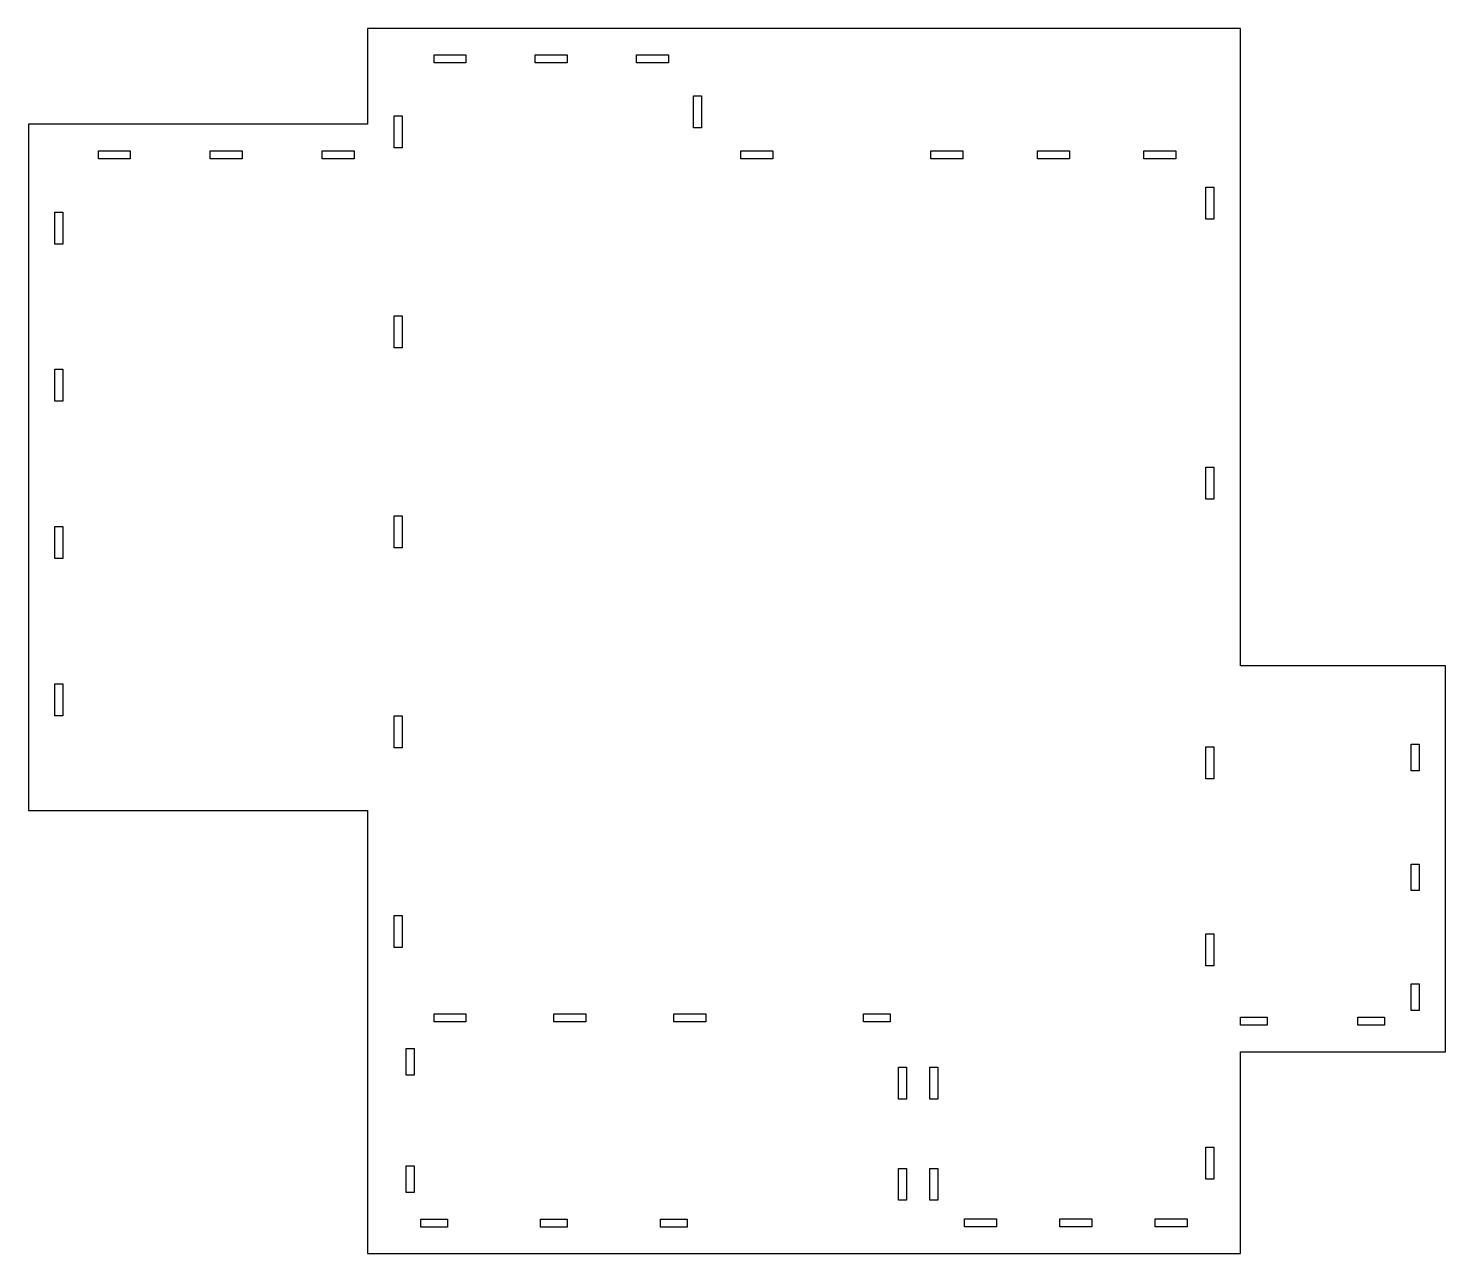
# Model space of a CAD drawing. Header units: millimetres. Extents: x 4373 to 4905, y 1513 to 1973.
import ezdxf

# ---------------------------------------------------------------- set-up
doc = ezdxf.new("R2010")
doc.units = ezdxf.units.MM

msp = doc.modelspace()

# ---------------------------------------------------------------- linework, layer by layer
at = {"color": 0, "extrusion": (0, -6.12323e-17, -1)}
for p, q in [((4499.96, 1972.8, -244.12), (4499.96, 1936.88, -244.12)), ((4827.68, 1972.8, -244.12), (4499.96, 1972.8, -244.12)), ((4827.68, 1733.62, -244.12), (4827.68, 1972.8, -244.12)), ((4524.96, 1959.92, -244.12), (4524.96, 1962.92, -244.12)), ((4524.96, 1962.92, -244.12), (4536.96, 1962.92, -244.12)), ((4536.96, 1959.92, -244.12), (4524.96, 1959.92, -244.12)), ((4536.96, 1962.92, -244.12), (4536.96, 1959.92, -244.12)), ((4562.96, 1959.92, -244.12), (4562.96, 1962.92, -244.12)), ((4562.96, 1962.92, -244.12), (4574.96, 1962.92, -244.12)), ((4574.96, 1959.92, -244.12), (4562.96, 1959.92, -244.12)), ((4574.96, 1962.92, -244.12), (4574.96, 1959.92, -244.12)), ((4600.96, 1959.92, -244.12), (4600.96, 1962.92, -244.12)), ((4600.96, 1962.92, -244.12), (4612.96, 1962.92, -244.12)), ((4612.96, 1959.92, -244.12), (4600.96, 1959.92, -244.12)), ((4612.96, 1962.92, -244.12), (4612.96, 1959.92, -244.12)), ((4622.39, 1935.42, -244.12), (4622.39, 1947.42, -244.12)), ((4622.39, 1947.42, -244.12), (4625.39, 1947.42, -244.12)), ((4625.39, 1947.42, -244.12), (4625.39, 1935.42, -244.12)), ((4372.68, 1936.88, -244.12), (4372.68, 1679.41, -244.12)), ((4499.96, 1936.88, -244.12), (4372.68, 1936.88, -244.12)), ((4509.96, 1927.92, -244.12), (4509.96, 1939.92, -244.12)), ((4509.96, 1939.92, -244.12), (4512.96, 1939.92, -244.12)), ((4512.96, 1939.92, -244.12), (4512.96, 1927.92, -244.12)), ((4625.39, 1935.42, -244.12), (4622.39, 1935.42, -244.12)), ((4398.96, 1923.88, -244.12), (4398.96, 1926.88, -244.12)), ((4398.96, 1926.88, -244.12), (4410.96, 1926.88, -244.12)), ((4410.96, 1926.88, -244.12), (4410.96, 1923.88, -244.12)), ((4440.96, 1923.88, -244.12), (4440.96, 1926.88, -244.12)), ((4440.96, 1926.88, -244.12), (4452.96, 1926.88, -244.12)), ((4452.96, 1926.88, -244.12), (4452.96, 1923.88, -244.12)), ((4482.96, 1923.88, -244.12), (4482.96, 1926.88, -244.12)), ((4482.96, 1926.88, -244.12), (4494.96, 1926.88, -244.12)), ((4494.96, 1926.88, -244.12), (4494.96, 1923.88, -244.12)), ((4512.96, 1927.92, -244.12), (4509.96, 1927.92, -244.12)), ((4640.15, 1923.88, -244.12), (4640.15, 1926.88, -244.12)), ((4640.15, 1926.88, -244.12), (4652.15, 1926.88, -244.12)), ((4652.15, 1926.88, -244.12), (4652.15, 1923.88, -244.12)), ((4711.45, 1923.88, -244.12), (4711.45, 1926.88, -244.12)), ((4711.45, 1926.88, -244.12), (4723.45, 1926.88, -244.12)), ((4723.45, 1926.88, -244.12), (4723.45, 1923.88, -244.12)), ((4751.45, 1923.88, -244.12), (4751.45, 1926.88, -244.12)), ((4751.45, 1926.88, -244.12), (4763.45, 1926.88, -244.12)), ((4763.45, 1926.88, -244.12), (4763.45, 1923.88, -244.12)), ((4791.45, 1923.88, -244.12), (4791.45, 1926.88, -244.12)), ((4791.45, 1926.88, -244.12), (4803.45, 1926.88, -244.12)), ((4803.45, 1926.88, -244.12), (4803.45, 1923.88, -244.12)), ((4410.96, 1923.88, -244.12), (4398.96, 1923.88, -244.12)), ((4452.96, 1923.88, -244.12), (4440.96, 1923.88, -244.12)), ((4494.96, 1923.88, -244.12), (4482.96, 1923.88, -244.12)), ((4652.15, 1923.88, -244.12), (4640.15, 1923.88, -244.12)), ((4723.45, 1923.88, -244.12), (4711.45, 1923.88, -244.12)), ((4763.45, 1923.88, -244.12), (4751.45, 1923.88, -244.12)), ((4803.45, 1923.88, -244.12), (4791.45, 1923.88, -244.12)), ((4814.68, 1901.19, -244.12), (4814.68, 1913.19, -244.12)), ((4814.68, 1913.19, -244.12), (4817.68, 1913.19, -244.12)), ((4817.68, 1913.19, -244.12), (4817.68, 1901.19, -244.12)), ((4382.68, 1891.88, -244.12), (4382.68, 1903.88, -244.12)), ((4382.68, 1903.88, -244.12), (4385.68, 1903.88, -244.12)), ((4385.68, 1903.88, -244.12), (4385.68, 1891.88, -244.12)), ((4817.68, 1901.19, -244.12), (4814.68, 1901.19, -244.12)), ((4385.68, 1891.88, -244.12), (4382.68, 1891.88, -244.12)), ((4509.96, 1852.92, -244.12), (4509.96, 1864.92, -244.12)), ((4509.96, 1864.92, -244.12), (4512.96, 1864.92, -244.12)), ((4512.96, 1864.92, -244.12), (4512.96, 1852.92, -244.12)), ((4512.96, 1852.92, -244.12), (4509.96, 1852.92, -244.12)), ((4382.68, 1832.88, -244.12), (4382.68, 1844.88, -244.12)), ((4382.68, 1844.88, -244.12), (4385.68, 1844.88, -244.12)), ((4385.68, 1844.88, -244.12), (4385.68, 1832.88, -244.12)), ((4385.68, 1832.88, -244.12), (4382.68, 1832.88, -244.12)), ((4814.68, 1796.19, -244.12), (4814.68, 1808.19, -244.12)), ((4814.68, 1808.19, -244.12), (4817.68, 1808.19, -244.12)), ((4817.68, 1808.19, -244.12), (4817.68, 1796.19, -244.12)), ((4817.68, 1796.19, -244.12), (4814.68, 1796.19, -244.12)), ((4509.96, 1777.92, -244.12), (4509.96, 1789.92, -244.12)), ((4509.96, 1789.92, -244.12), (4512.96, 1789.92, -244.12)), ((4512.96, 1789.92, -244.12), (4512.96, 1777.92, -244.12)), ((4382.68, 1773.88, -244.12), (4382.68, 1785.88, -244.12)), ((4382.68, 1785.88, -244.12), (4385.68, 1785.88, -244.12)), ((4385.68, 1785.88, -244.12), (4385.68, 1773.88, -244.12)), ((4512.96, 1777.92, -244.12), (4509.96, 1777.92, -244.12)), ((4385.68, 1773.88, -244.12), (4382.68, 1773.88, -244.12)), ((4904.68, 1733.62, -244.12), (4827.68, 1733.62, -244.12)), ((4904.68, 1588.78, -244.12), (4904.68, 1733.62, -244.12)), ((4382.68, 1714.88, -244.12), (4382.68, 1726.88, -244.12)), ((4382.68, 1726.88, -244.12), (4385.68, 1726.88, -244.12)), ((4385.68, 1726.88, -244.12), (4385.68, 1714.88, -244.12)), ((4385.68, 1714.88, -244.12), (4382.68, 1714.88, -244.12)), ((4509.96, 1702.92, -244.12), (4509.96, 1714.92, -244.12)), ((4509.96, 1714.92, -244.12), (4512.96, 1714.92, -244.12)), ((4512.96, 1714.92, -244.12), (4512.96, 1702.92, -244.12)), ((4512.96, 1702.92, -244.12), (4509.96, 1702.92, -244.12)), ((4814.68, 1691.19, -244.12), (4814.68, 1703.19, -244.12)), ((4814.68, 1703.19, -244.12), (4817.68, 1703.19, -244.12)), ((4817.68, 1703.19, -244.12), (4817.68, 1691.19, -244.12)), ((4891.68, 1694.28, -244.12), (4891.68, 1704.28, -244.12)), ((4891.68, 1704.28, -244.12), (4894.68, 1704.28, -244.12)), ((4894.68, 1704.28, -244.12), (4894.68, 1694.28, -244.12)), ((4894.68, 1694.28, -244.12), (4891.68, 1694.28, -244.12)), ((4817.68, 1691.19, -244.12), (4814.68, 1691.19, -244.12)), ((4372.68, 1679.41, -244.12), (4499.96, 1679.41, -244.12)), ((4499.96, 1679.41, -244.12), (4499.96, 1513.1, -244.12)), ((4891.68, 1649.28, -244.12), (4891.68, 1659.28, -244.12)), ((4891.68, 1659.28, -244.12), (4894.68, 1659.28, -244.12)), ((4894.68, 1659.28, -244.12), (4894.68, 1649.28, -244.12)), ((4894.68, 1649.28, -244.12), (4891.68, 1649.28, -244.12)), ((4509.96, 1627.92, -244.12), (4509.96, 1639.92, -244.12)), ((4509.96, 1639.92, -244.12), (4512.96, 1639.92, -244.12)), ((4512.96, 1639.92, -244.12), (4512.96, 1627.92, -244.12)), ((4814.68, 1621.1, -244.12), (4814.68, 1633.1, -244.12)), ((4814.68, 1633.1, -244.12), (4817.68, 1633.1, -244.12)), ((4817.68, 1633.1, -244.12), (4817.68, 1621.1, -244.12)), ((4512.96, 1627.92, -244.12), (4509.96, 1627.92, -244.12)), ((4817.68, 1621.1, -244.12), (4814.68, 1621.1, -244.12)), ((4891.68, 1604.28, -244.12), (4891.68, 1614.28, -244.12)), ((4891.68, 1614.28, -244.12), (4894.68, 1614.28, -244.12)), ((4894.68, 1614.28, -244.12), (4894.68, 1604.28, -244.12)), ((4524.96, 1600.03, -244.12), (4524.96, 1603.03, -244.12)), ((4524.96, 1603.03, -244.12), (4536.96, 1603.03, -244.12)), ((4536.96, 1603.03, -244.12), (4536.96, 1600.03, -244.12)), ((4569.96, 1600.03, -244.12), (4569.96, 1603.03, -244.12)), ((4569.96, 1603.03, -244.12), (4581.96, 1603.03, -244.12)), ((4581.96, 1603.03, -244.12), (4581.96, 1600.03, -244.12)), ((4614.96, 1600.03, -244.12), (4614.96, 1603.03, -244.12)), ((4614.96, 1603.03, -244.12), (4626.96, 1603.03, -244.12)), ((4626.96, 1603.03, -244.12), (4626.96, 1600.03, -244.12)), ((4686.16, 1600.03, -244.12), (4686.16, 1603.03, -244.12)), ((4686.16, 1603.03, -244.12), (4696.16, 1603.03, -244.12)), ((4696.16, 1603.03, -244.12), (4696.16, 1600.03, -244.12)), ((4827.68, 1598.78, -244.12), (4827.68, 1601.78, -244.12)), ((4827.68, 1601.78, -244.12), (4837.68, 1601.78, -244.12)), ((4837.68, 1601.78, -244.12), (4837.68, 1598.78, -244.12)), ((4871.68, 1598.78, -244.12), (4871.68, 1601.78, -244.12)), ((4871.68, 1601.78, -244.12), (4881.68, 1601.78, -244.12)), ((4881.68, 1601.78, -244.12), (4881.68, 1598.78, -244.12)), ((4894.68, 1604.28, -244.12), (4891.68, 1604.28, -244.12)), ((4536.96, 1600.03, -244.12), (4524.96, 1600.03, -244.12)), ((4581.96, 1600.03, -244.12), (4569.96, 1600.03, -244.12)), ((4626.96, 1600.03, -244.12), (4614.96, 1600.03, -244.12)), ((4696.16, 1600.03, -244.12), (4686.16, 1600.03, -244.12)), ((4837.68, 1598.78, -244.12), (4827.68, 1598.78, -244.12)), ((4881.68, 1598.78, -244.12), (4871.68, 1598.78, -244.12)), ((4514.46, 1580.03, -244.12), (4514.46, 1590.03, -244.12)), ((4514.46, 1590.03, -244.12), (4517.46, 1590.03, -244.12)), ((4517.46, 1590.03, -244.12), (4517.46, 1580.03, -244.12)), ((4827.68, 1513.1, -244.12), (4827.68, 1588.78, -244.12)), ((4827.68, 1588.78, -244.12), (4904.68, 1588.78, -244.12)), ((4699.36, 1571.03, -244.12), (4699.36, 1583.03, -244.12)), ((4699.36, 1583.03, -244.12), (4702.36, 1583.03, -244.12)), ((4702.36, 1583.03, -244.12), (4702.36, 1571.03, -244.12)), ((4711.12, 1571.03, -244.12), (4711.12, 1583.03, -244.12)), ((4711.12, 1583.03, -244.12), (4714.12, 1583.03, -244.12)), ((4714.12, 1583.03, -244.12), (4714.12, 1571.03, -244.12)), ((4517.46, 1580.03, -244.12), (4514.46, 1580.03, -244.12)), ((4702.36, 1571.03, -244.12), (4699.36, 1571.03, -244.12)), ((4714.12, 1571.03, -244.12), (4711.12, 1571.03, -244.12)), ((4814.68, 1541.1, -244.12), (4814.68, 1553.1, -244.12)), ((4814.68, 1553.1, -244.12), (4817.68, 1553.1, -244.12)), ((4817.68, 1553.1, -244.12), (4817.68, 1541.1, -244.12)), ((4514.46, 1536.03, -244.12), (4514.46, 1546.03, -244.12)), ((4514.46, 1546.03, -244.12), (4517.46, 1546.03, -244.12)), ((4517.46, 1546.03, -244.12), (4517.46, 1536.03, -244.12)), ((4699.36, 1533.1, -244.12), (4699.36, 1545.1, -244.12)), ((4699.36, 1545.1, -244.12), (4702.36, 1545.1, -244.12)), ((4702.36, 1545.1, -244.12), (4702.36, 1533.1, -244.12)), ((4711.12, 1533.1, -244.12), (4711.12, 1545.1, -244.12)), ((4711.12, 1545.1, -244.12), (4714.12, 1545.1, -244.12)), ((4714.12, 1545.1, -244.12), (4714.12, 1533.1, -244.12)), ((4817.68, 1541.1, -244.12), (4814.68, 1541.1, -244.12)), ((4517.46, 1536.03, -244.12), (4514.46, 1536.03, -244.12)), ((4702.36, 1533.1, -244.12), (4699.36, 1533.1, -244.12)), ((4714.12, 1533.1, -244.12), (4711.12, 1533.1, -244.12)), ((4519.96, 1523.03, -244.12), (4519.96, 1526.03, -244.12)), ((4519.96, 1526.03, -244.12), (4529.96, 1526.03, -244.12)), ((4529.96, 1523.03, -244.12), (4519.96, 1523.03, -244.12)), ((4529.96, 1526.03, -244.12), (4529.96, 1523.03, -244.12)), ((4564.96, 1523.03, -244.12), (4564.96, 1526.03, -244.12)), ((4564.96, 1526.03, -244.12), (4574.96, 1526.03, -244.12)), ((4574.96, 1523.03, -244.12), (4564.96, 1523.03, -244.12)), ((4574.96, 1526.03, -244.12), (4574.96, 1523.03, -244.12)), ((4609.96, 1523.03, -244.12), (4609.96, 1526.03, -244.12)), ((4609.96, 1526.03, -244.12), (4619.96, 1526.03, -244.12)), ((4619.96, 1523.03, -244.12), (4609.96, 1523.03, -244.12)), ((4619.96, 1526.03, -244.12), (4619.96, 1523.03, -244.12)), ((4724.12, 1523.1, -244.12), (4724.12, 1526.1, -244.12)), ((4724.12, 1526.1, -244.12), (4736.12, 1526.1, -244.12)), ((4736.12, 1523.1, -244.12), (4724.12, 1523.1, -244.12)), ((4736.12, 1526.1, -244.12), (4736.12, 1523.1, -244.12)), ((4759.9, 1523.1, -244.12), (4759.9, 1526.1, -244.12)), ((4759.9, 1526.1, -244.12), (4771.9, 1526.1, -244.12)), ((4771.9, 1523.1, -244.12), (4759.9, 1523.1, -244.12)), ((4771.9, 1526.1, -244.12), (4771.9, 1523.1, -244.12)), ((4795.68, 1523.1, -244.12), (4795.68, 1526.1, -244.12)), ((4795.68, 1526.1, -244.12), (4807.68, 1526.1, -244.12)), ((4807.68, 1523.1, -244.12), (4795.68, 1523.1, -244.12)), ((4807.68, 1526.1, -244.12), (4807.68, 1523.1, -244.12)), ((4499.96, 1513.1, -244.12), (4827.68, 1513.1, -244.12))]:
    msp.add_line(p, q, dxfattribs=at)

doc.saveas('drawing.dxf')
